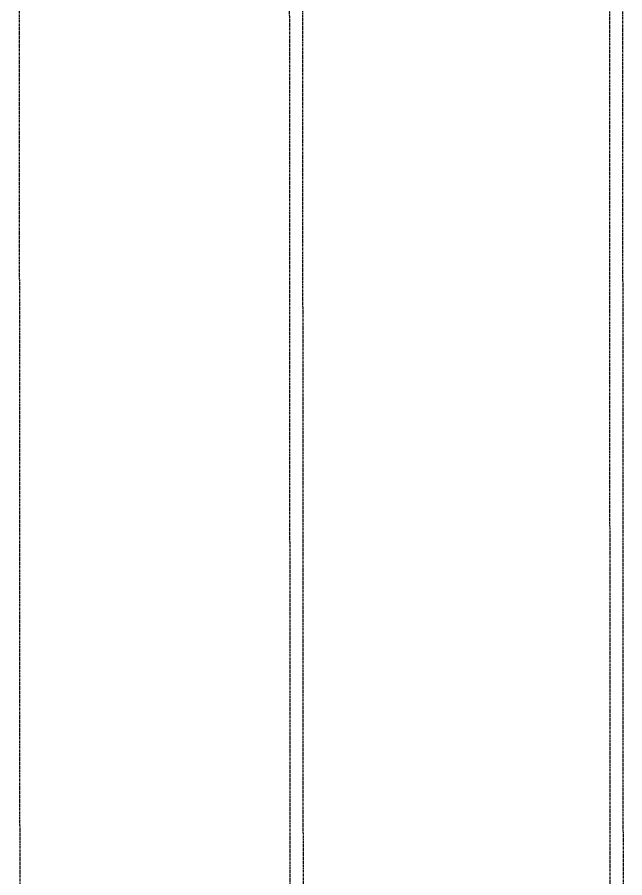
# Model space of a CAD drawing. Header units: inches. Extents: x 4821 to 127877, y 58012 to 433683.
# Drawn here: x 33151.9 to 33309.1, y 225771.7 to 225994.4 of the extents above; entities that cross this region are included whole.
import ezdxf
from ezdxf.xclip import XClip

# ---------------------------------------------------------------- set-up
doc = ezdxf.new("R2010")
doc.units = ezdxf.units.IN
doc.header["$MEASUREMENT"] = 0
doc.header["$XCLIPFRAME"] = 2
doc.linetypes.add('$0$HIDDEN', pattern=[0.375, 0.25, -0.125])
doc.layers.add('A-WAL-CMU', color=7, linetype='Continuous')
doc.layers.add('A-WIN', color=141, linetype='Continuous')

# ---------------------------------------------------------------- blocks, each defined once
blk = doc.blocks.new('FIRST SLAB EDGE')
at = {"layer": 'A-WIN', "linetype": '$0$HIDDEN', "elevation": 0}
for points in [[(1200438.52, -1728509.34), (1200439.61, -1726709.34)], [(1200522.52, -1726709.33), (1200521.38, -1728509.33)], [(1200594.61, -1728510.87), (1200595.71, -1726709.33)]]:
    blk.add_lwpolyline(points, dxfattribs=at)

msp = doc.modelspace()

# ---------------------------------------------------------------- block references
at = {"layer": 'A-WAL-CMU'}
ref = msp.add_blockref('FIRST SLAB EDGE', (1233747.59, 1953673.46), dxfattribs=dict(at, xscale=-1))
XClip(ref).set_block_clipping_path([(1196236.1121028436, -1729554.8924368375), (1201281.1159926755, -1720979.7328682605)])
ref = msp.add_blockref('FIRST SLAB EDGE', (1233744.19, 1953670.48), dxfattribs=dict(at, xscale=-1))
XClip(ref).set_block_clipping_path([(1196236.1121028436, -1729554.8924368375), (1201281.1159926755, -1720979.7328682605)])

doc.saveas('drawing.dxf')
